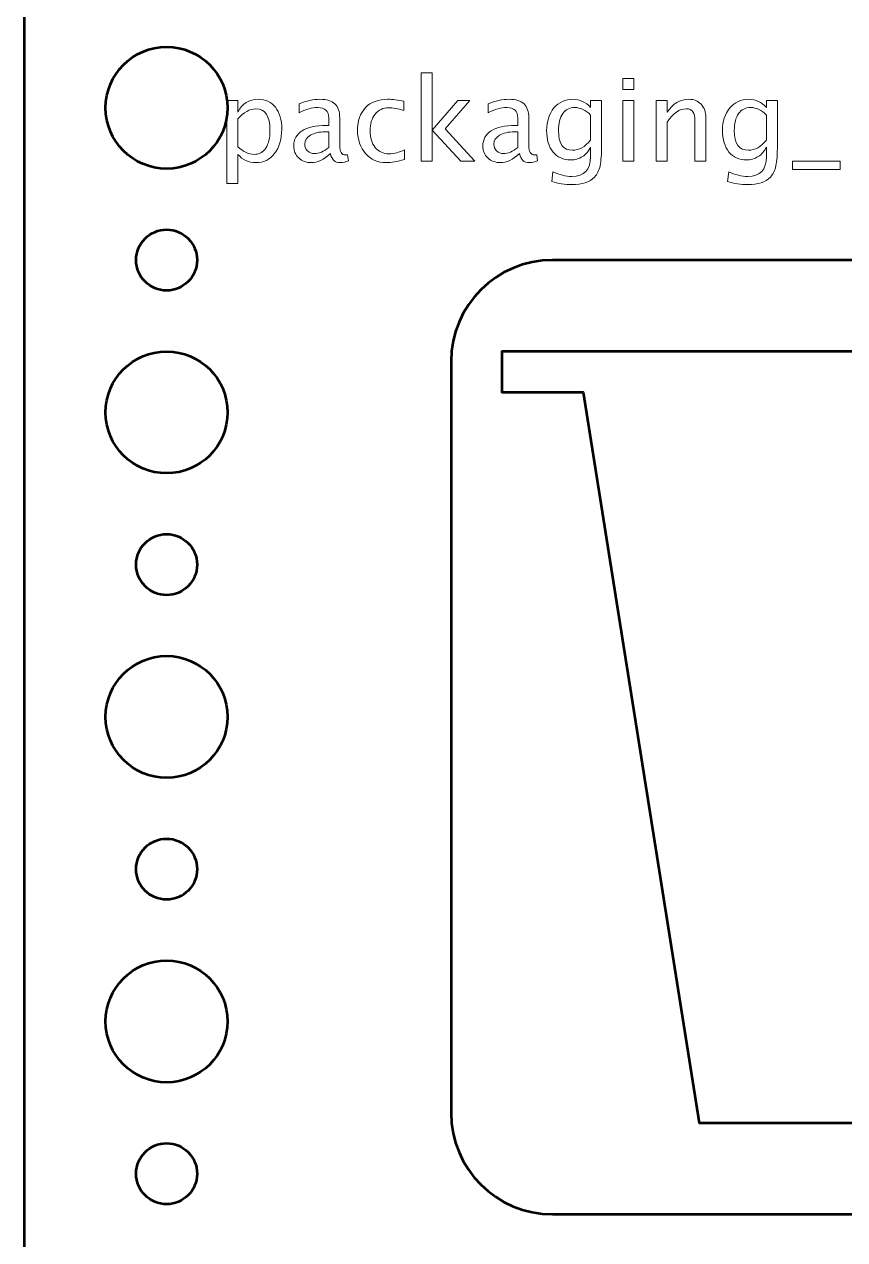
# Model space of a CAD drawing. Header units: centimetres. Extents: x -15.7 to 15.7, y -15.7 to 15.7.
# Drawn here: x -15.7 to -11.66, y -2.48 to 3.51 of the extents above; entities that cross this region are included whole.
import ezdxf

# ---------------------------------------------------------------- set-up
doc = ezdxf.new("R2010")
doc.units = ezdxf.units.CM
doc.header["$MEASUREMENT"] = 0
doc.layers.add('Layer 1', color=7, linetype='Continuous')

msp = doc.modelspace()

# ---------------------------------------------------------------- linework, layer by layer
at = {"layer": 'Layer 1', "lineweight": 53}
for centre, major_axis in [((-14.99999, 3.09999), (0, 0.30001)), ((-15, 2.35), (0, 0.15)), ((-14.99999, 1.59999), (0, 0.30001)), ((-15, 0.85), (0, 0.15)), ((-14.99999, 0.09999), (0, 0.30001)), ((-15, -0.65), (0, 0.15)), ((-14.99999, -1.40001), (0, 0.30001)), ((-15, -2.15), (0, 0.15))]:
    msp.add_ellipse(centre, major_axis=major_axis, ratio=1, dxfattribs=at)
for points in [[(-15.7, -15.2), (-15.7, -15.2), (-15.7, 15.2), (-15.7, 15.2), (-15.7, 15.2), (-15.7, 15.47614), (-15.47614, 15.7), (-15.2, 15.7), (-15.2, 15.7), (-15.2, 15.7), (15.2, 15.7), (15.2, 15.7), (15.2, 15.7), (15.47614, 15.7), (15.7, 15.47614), (15.7, 15.2), (15.7, 15.2), (15.7, 15.2), (15.7, -15.2), (15.7, -15.2), (15.7, -15.2), (15.7, -15.47614), (15.47614, -15.7), (15.2, -15.7), (15.2, -15.7), (15.2, -15.7), (-15.2, -15.7), (-15.2, -15.7), (-15.2, -15.7), (-15.47614, -15.7), (-15.7, -15.47614), (-15.7, -15.2)], [(-13.6, -1.85), (-13.6, -1.85), (-13.6, 1.85), (-13.6, 1.85), (-13.6, 1.85), (-13.6, 2.12614), (-13.37614, 2.35), (-13.1, 2.35), (-13.1, 2.35), (-13.1, 2.35), (-1.9, 2.35), (-1.9, 2.35), (-1.9, 2.35), (-1.62386, 2.35), (-1.4, 2.12614), (-1.4, 1.85), (-1.4, 1.85), (-1.4, 1.85), (-1.4, -1.85), (-1.4, -1.85), (-1.4, -1.85), (-1.4, -2.12614), (-1.62386, -2.35), (-1.9, -2.35), (-1.9, -2.35), (-1.9, -2.35), (-13.1, -2.35), (-13.1, -2.35), (-13.1, -2.35), (-13.37614, -2.35), (-13.6, -2.12614), (-13.6, -1.85)]]:
    msp.add_open_spline(points, degree=3, knots=[0, 0, 0, 0, 0.1111111, 0.1111111, 0.1111111, 0.1111111, 0.2222222, 0.2222222, 0.2222222, 0.2222222, 0.3333333, 0.3333333, 0.3333333, 0.3333333, 0.4444444, 0.4444444, 0.4444444, 0.4444444, 0.5555556, 0.5555556, 0.5555556, 0.5555556, 0.6666667, 0.6666667, 0.6666667, 0.6666667, 0.7777778, 0.7777778, 0.7777778, 0.7777778, 1, 1, 1, 1], dxfattribs=at)
at = {"layer": 'Layer 1', "color": 5, "lineweight": 9}
for points, knots in [([(-13.74746, 2.83659), (-13.74746, 2.83659), (-13.74746, 3.27177), (-13.74746, 3.27177), (-13.74746, 3.27177), (-13.74746, 3.27177), (-13.69328, 3.27177), (-13.69328, 3.27177), (-13.69328, 3.27177), (-13.69328, 3.27177), (-13.69328, 2.99059), (-13.69328, 2.99059), (-13.69328, 2.99059), (-13.69328, 2.99059), (-13.56628, 3.13574), (-13.56628, 3.13574), (-13.56628, 3.13574), (-13.56628, 3.13574), (-13.50776, 3.13574), (-13.50776, 3.13574), (-13.50776, 3.13574), (-13.50776, 3.13574), (-13.62912, 2.99614), (-13.62912, 2.99614), (-13.62912, 2.99614), (-13.62912, 2.99614), (-13.48237, 2.83659), (-13.48237, 2.83659), (-13.48237, 2.83659), (-13.48237, 2.83659), (-13.55217, 2.83659), (-13.55217, 2.83659), (-13.55217, 2.83659), (-13.55217, 2.83659), (-13.69328, 2.99002), (-13.69328, 2.99002), (-13.69328, 2.99002), (-13.69328, 2.99002), (-13.69328, 2.83659), (-13.69328, 2.83659), (-13.69328, 2.83659), (-13.69328, 2.83659), (-13.74746, 2.83659), (-13.74746, 2.83659)], [0, 0, 0, 0, 0.0833333, 0.0833333, 0.0833333, 0.0833333, 0.1666667, 0.1666667, 0.1666667, 0.1666667, 0.25, 0.25, 0.25, 0.25, 0.3333333, 0.3333333, 0.3333333, 0.3333333, 0.4166667, 0.4166667, 0.4166667, 0.4166667, 0.5, 0.5, 0.5, 0.5, 0.5833333, 0.5833333, 0.5833333, 0.5833333, 0.6666667, 0.6666667, 0.6666667, 0.6666667, 0.75, 0.75, 0.75, 0.75, 0.8333333, 0.8333333, 0.8333333, 0.8333333, 1, 1, 1, 1]), ([(-12.75395, 3.19049), (-12.75395, 3.19049), (-12.75395, 3.24468), (-12.75395, 3.24468), (-12.75395, 3.24468), (-12.75395, 3.24468), (-12.69977, 3.24468), (-12.69977, 3.24468), (-12.69977, 3.24468), (-12.69977, 3.24468), (-12.69977, 3.19049), (-12.69977, 3.19049), (-12.69977, 3.19049), (-12.69977, 3.19049), (-12.75395, 3.19049), (-12.75395, 3.19049)], [0, 0, 0, 0, 0.2, 0.2, 0.2, 0.2, 0.4, 0.4, 0.4, 0.4, 0.6, 0.6, 0.6, 0.6, 1, 1, 1, 1]), ([(-14.70343, 2.72765), (-14.70343, 2.72765), (-14.70343, 3.13574), (-14.70343, 3.13574), (-14.70343, 3.13574), (-14.70343, 3.13574), (-14.64925, 3.13574), (-14.64925, 3.13574), (-14.64925, 3.13574), (-14.64925, 3.13574), (-14.64925, 3.07921), (-14.64925, 3.07921), (-14.64925, 3.07921), (-14.62705, 3.12107), (-14.59365, 3.14195), (-14.54915, 3.14195), (-14.54915, 3.14195), (-14.51312, 3.14195), (-14.48481, 3.12888), (-14.46411, 3.10263), (-14.46411, 3.10263), (-14.44342, 3.07638), (-14.43307, 3.04054), (-14.43307, 2.9951), (-14.43307, 2.9951), (-14.43307, 2.94562), (-14.44483, 2.90564), (-14.46825, 2.87535), (-14.46825, 2.87535), (-14.49167, 2.84496), (-14.52253, 2.82982), (-14.56072, 2.82982), (-14.56072, 2.82982), (-14.59619, 2.82982), (-14.62573, 2.84336), (-14.64925, 2.87055), (-14.64925, 2.87055), (-14.64925, 2.87055), (-14.64925, 2.72765), (-14.64925, 2.72765), (-14.64925, 2.72765), (-14.64925, 2.72765), (-14.70343, 2.72765), (-14.70343, 2.72765)], [0, 0, 0, 0, 0.0833333, 0.0833333, 0.0833333, 0.0833333, 0.1666667, 0.1666667, 0.1666667, 0.1666667, 0.25, 0.25, 0.25, 0.25, 0.3333333, 0.3333333, 0.3333333, 0.3333333, 0.4166667, 0.4166667, 0.4166667, 0.4166667, 0.5, 0.5, 0.5, 0.5, 0.5833333, 0.5833333, 0.5833333, 0.5833333, 0.6666667, 0.6666667, 0.6666667, 0.6666667, 0.75, 0.75, 0.75, 0.75, 0.8333333, 0.8333333, 0.8333333, 0.8333333, 1, 1, 1, 1]), ([(-14.19403, 2.87469), (-14.22658, 2.84477), (-14.2579, 2.82982), (-14.28801, 2.82982), (-14.28801, 2.82982), (-14.31275, 2.82982), (-14.33335, 2.83753), (-14.34962, 2.85305), (-14.34962, 2.85305), (-14.36599, 2.86857), (-14.37418, 2.88814), (-14.37418, 2.91175), (-14.37418, 2.91175), (-14.37418, 2.9444), (-14.36044, 2.96952), (-14.33297, 2.98701), (-14.33297, 2.98701), (-14.3055, 3.00451), (-14.26609, 3.01326), (-14.21472, 3.01326), (-14.21472, 3.01326), (-14.21472, 3.01326), (-14.20202, 3.01326), (-14.20202, 3.01326), (-14.20202, 3.01326), (-14.20202, 3.01326), (-14.20202, 3.04929), (-14.20202, 3.04929), (-14.20202, 3.04929), (-14.20202, 3.084), (-14.22009, 3.10131), (-14.2563, 3.10131), (-14.2563, 3.10131), (-14.28434, 3.10131), (-14.31501, 3.09247), (-14.34821, 3.07478), (-14.34821, 3.07478), (-14.34821, 3.07478), (-14.34821, 3.11937), (-14.34821, 3.11937), (-14.34821, 3.11937), (-14.31171, 3.13443), (-14.27728, 3.14195), (-14.24502, 3.14195), (-14.24502, 3.14195), (-14.21181, 3.14195), (-14.18725, 3.13443), (-14.17154, 3.11928), (-14.17154, 3.11928), (-14.15574, 3.10413), (-14.14784, 3.0808), (-14.14784, 3.04929), (-14.14784, 3.04929), (-14.14784, 3.04929), (-14.14784, 2.91411), (-14.14784, 2.91411), (-14.14784, 2.91411), (-14.14784, 2.88316), (-14.13834, 2.86763), (-14.11924, 2.86763), (-14.11924, 2.86763), (-14.11689, 2.86763), (-14.11341, 2.86801), (-14.1088, 2.86876), (-14.1088, 2.86876), (-14.1088, 2.86876), (-14.10494, 2.83866), (-14.10494, 2.83866), (-14.10494, 2.83866), (-14.11726, 2.83273), (-14.13081, 2.82982), (-14.14567, 2.82982), (-14.14567, 2.82982), (-14.17098, 2.82982), (-14.18707, 2.84477), (-14.19403, 2.87469)], [0, 0, 0, 0, 0.05, 0.05, 0.05, 0.05, 0.1, 0.1, 0.1, 0.1, 0.15, 0.15, 0.15, 0.15, 0.2, 0.2, 0.2, 0.2, 0.25, 0.25, 0.25, 0.25, 0.3, 0.3, 0.3, 0.3, 0.35, 0.35, 0.35, 0.35, 0.4, 0.4, 0.4, 0.4, 0.45, 0.45, 0.45, 0.45, 0.5, 0.5, 0.5, 0.5, 0.55, 0.55, 0.55, 0.55, 0.6, 0.6, 0.6, 0.6, 0.65, 0.65, 0.65, 0.65, 0.7, 0.7, 0.7, 0.7, 0.75, 0.75, 0.75, 0.75, 0.8, 0.8, 0.8, 0.8, 0.85, 0.85, 0.85, 0.85, 0.9, 0.9, 0.9, 0.9, 1, 1, 1, 1]), ([(-13.82884, 2.84562), (-13.86393, 2.83508), (-13.89422, 2.82982), (-13.91971, 2.82982), (-13.91971, 2.82982), (-13.96017, 2.82982), (-13.99366, 2.84477), (-14.02028, 2.8746), (-14.02028, 2.8746), (-14.0469, 2.90451), (-14.06026, 2.94223), (-14.06026, 2.98767), (-14.06026, 2.98767), (-14.06026, 3.03621), (-14.04709, 3.07413), (-14.02075, 3.10122), (-14.02075, 3.10122), (-13.99441, 3.12841), (-13.95763, 3.14195), (-13.9104, 3.14195), (-13.9104, 3.14195), (-13.88717, 3.14195), (-13.86101, 3.13875), (-13.83223, 3.13236), (-13.83223, 3.13236), (-13.83223, 3.13236), (-13.83223, 3.08664), (-13.83223, 3.08664), (-13.83223, 3.08664), (-13.8628, 3.09567), (-13.88773, 3.10018), (-13.90692, 3.10018), (-13.90692, 3.10018), (-13.93477, 3.10018), (-13.95706, 3.08974), (-13.97371, 3.06895), (-13.97371, 3.06895), (-13.99036, 3.04816), (-13.99874, 3.02041), (-13.99874, 2.98579), (-13.99874, 2.98579), (-13.99874, 2.95221), (-13.99008, 2.92511), (-13.97287, 2.90432), (-13.97287, 2.90432), (-13.95565, 2.88363), (-13.93317, 2.87328), (-13.90523, 2.87328), (-13.90523, 2.87328), (-13.88049, 2.87328), (-13.85509, 2.87968), (-13.82884, 2.89247), (-13.82884, 2.89247), (-13.82884, 2.89247), (-13.82884, 2.84562), (-13.82884, 2.84562)], [0, 0, 0, 0, 0.0666667, 0.0666667, 0.0666667, 0.0666667, 0.1333333, 0.1333333, 0.1333333, 0.1333333, 0.2, 0.2, 0.2, 0.2, 0.2666667, 0.2666667, 0.2666667, 0.2666667, 0.3333333, 0.3333333, 0.3333333, 0.3333333, 0.4, 0.4, 0.4, 0.4, 0.4666667, 0.4666667, 0.4666667, 0.4666667, 0.5333333, 0.5333333, 0.5333333, 0.5333333, 0.6, 0.6, 0.6, 0.6, 0.6666667, 0.6666667, 0.6666667, 0.6666667, 0.7333333, 0.7333333, 0.7333333, 0.7333333, 0.8, 0.8, 0.8, 0.8, 0.8666667, 0.8666667, 0.8666667, 0.8666667, 1, 1, 1, 1]), ([(-13.26336, 2.87469), (-13.29591, 2.84477), (-13.32723, 2.82982), (-13.35734, 2.82982), (-13.35734, 2.82982), (-13.38208, 2.82982), (-13.40268, 2.83753), (-13.41895, 2.85305), (-13.41895, 2.85305), (-13.43532, 2.86857), (-13.44351, 2.88814), (-13.44351, 2.91175), (-13.44351, 2.91175), (-13.44351, 2.9444), (-13.42977, 2.96952), (-13.4023, 2.98701), (-13.4023, 2.98701), (-13.37483, 3.00451), (-13.33542, 3.01326), (-13.28405, 3.01326), (-13.28405, 3.01326), (-13.28405, 3.01326), (-13.27135, 3.01326), (-13.27135, 3.01326), (-13.27135, 3.01326), (-13.27135, 3.01326), (-13.27135, 3.04929), (-13.27135, 3.04929), (-13.27135, 3.04929), (-13.27135, 3.084), (-13.28942, 3.10131), (-13.32563, 3.10131), (-13.32563, 3.10131), (-13.35367, 3.10131), (-13.38434, 3.09247), (-13.41754, 3.07478), (-13.41754, 3.07478), (-13.41754, 3.07478), (-13.41754, 3.11937), (-13.41754, 3.11937), (-13.41754, 3.11937), (-13.38104, 3.13443), (-13.34661, 3.14195), (-13.31435, 3.14195), (-13.31435, 3.14195), (-13.28114, 3.14195), (-13.25658, 3.13443), (-13.24087, 3.11928), (-13.24087, 3.11928), (-13.22507, 3.10413), (-13.21717, 3.0808), (-13.21717, 3.04929), (-13.21717, 3.04929), (-13.21717, 3.04929), (-13.21717, 2.91411), (-13.21717, 2.91411), (-13.21717, 2.91411), (-13.21717, 2.88316), (-13.20767, 2.86763), (-13.18857, 2.86763), (-13.18857, 2.86763), (-13.18622, 2.86763), (-13.18274, 2.86801), (-13.17813, 2.86876), (-13.17813, 2.86876), (-13.17813, 2.86876), (-13.17427, 2.83866), (-13.17427, 2.83866), (-13.17427, 2.83866), (-13.18659, 2.83273), (-13.20014, 2.82982), (-13.215, 2.82982), (-13.215, 2.82982), (-13.24031, 2.82982), (-13.2564, 2.84477), (-13.26336, 2.87469)], [0, 0, 0, 0, 0.05, 0.05, 0.05, 0.05, 0.1, 0.1, 0.1, 0.1, 0.15, 0.15, 0.15, 0.15, 0.2, 0.2, 0.2, 0.2, 0.25, 0.25, 0.25, 0.25, 0.3, 0.3, 0.3, 0.3, 0.35, 0.35, 0.35, 0.35, 0.4, 0.4, 0.4, 0.4, 0.45, 0.45, 0.45, 0.45, 0.5, 0.5, 0.5, 0.5, 0.55, 0.55, 0.55, 0.55, 0.6, 0.6, 0.6, 0.6, 0.65, 0.65, 0.65, 0.65, 0.7, 0.7, 0.7, 0.7, 0.75, 0.75, 0.75, 0.75, 0.8, 0.8, 0.8, 0.8, 0.85, 0.85, 0.85, 0.85, 0.9, 0.9, 0.9, 0.9, 1, 1, 1, 1]), ([(-13.10475, 2.73725), (-13.10475, 2.73725), (-13.09836, 2.7841), (-13.09836, 2.7841), (-13.09836, 2.7841), (-13.06694, 2.76942), (-13.0358, 2.76208), (-13.00504, 2.76208), (-13.00504, 2.76208), (-12.94398, 2.76208), (-12.91341, 2.79445), (-12.91341, 2.85907), (-12.91341, 2.85907), (-12.91341, 2.85907), (-12.91341, 2.90611), (-12.91341, 2.90611), (-12.91341, 2.90611), (-12.92282, 2.88626), (-12.93618, 2.87093), (-12.95358, 2.85992), (-12.95358, 2.85992), (-12.97098, 2.84891), (-12.99036, 2.84336), (-13.01172, 2.84336), (-13.01172, 2.84336), (-13.04793, 2.84336), (-13.07663, 2.85635), (-13.09779, 2.88231), (-13.09779, 2.88231), (-13.11896, 2.90827), (-13.12959, 2.94346), (-13.12959, 2.98786), (-13.12959, 2.98786), (-13.12959, 3.0333), (-13.11755, 3.07036), (-13.09347, 3.09905), (-13.09347, 3.09905), (-13.06929, 3.12765), (-13.03815, 3.14195), (-12.99986, 3.14195), (-12.99986, 3.14195), (-12.96637, 3.14195), (-12.93749, 3.12841), (-12.91341, 3.10122), (-12.91341, 3.10122), (-12.91341, 3.10122), (-12.91341, 3.13574), (-12.91341, 3.13574), (-12.91341, 3.13574), (-12.91341, 3.13574), (-12.85922, 3.13574), (-12.85922, 3.13574), (-12.85922, 3.13574), (-12.85922, 3.13574), (-12.85922, 2.91825), (-12.85922, 2.91825), (-12.85922, 2.91825), (-12.85922, 2.87149), (-12.86167, 2.83687), (-12.86656, 2.81439), (-12.86656, 2.81439), (-12.87136, 2.79191), (-12.88058, 2.77347), (-12.89394, 2.75917), (-12.89394, 2.75917), (-12.91764, 2.73405), (-12.95471, 2.72144), (-13.00504, 2.72144), (-13.00504, 2.72144), (-13.03956, 2.72144), (-13.07277, 2.72671), (-13.10475, 2.73725)], [0, 0, 0, 0, 0.0526316, 0.0526316, 0.0526316, 0.0526316, 0.1052632, 0.1052632, 0.1052632, 0.1052632, 0.1578947, 0.1578947, 0.1578947, 0.1578947, 0.2105263, 0.2105263, 0.2105263, 0.2105263, 0.2631579, 0.2631579, 0.2631579, 0.2631579, 0.3157895, 0.3157895, 0.3157895, 0.3157895, 0.3684211, 0.3684211, 0.3684211, 0.3684211, 0.4210526, 0.4210526, 0.4210526, 0.4210526, 0.4736842, 0.4736842, 0.4736842, 0.4736842, 0.5263158, 0.5263158, 0.5263158, 0.5263158, 0.5789474, 0.5789474, 0.5789474, 0.5789474, 0.6315789, 0.6315789, 0.6315789, 0.6315789, 0.6842105, 0.6842105, 0.6842105, 0.6842105, 0.7368421, 0.7368421, 0.7368421, 0.7368421, 0.7894737, 0.7894737, 0.7894737, 0.7894737, 0.8421053, 0.8421053, 0.8421053, 0.8421053, 0.8947368, 0.8947368, 0.8947368, 0.8947368, 1, 1, 1, 1]), ([(-12.75395, 2.83659), (-12.75395, 2.83659), (-12.75395, 3.13574), (-12.75395, 3.13574), (-12.75395, 3.13574), (-12.75395, 3.13574), (-12.69977, 3.13574), (-12.69977, 3.13574), (-12.69977, 3.13574), (-12.69977, 3.13574), (-12.69977, 2.83659), (-12.69977, 2.83659), (-12.69977, 2.83659), (-12.69977, 2.83659), (-12.75395, 2.83659), (-12.75395, 2.83659)], [0, 0, 0, 0, 0.2, 0.2, 0.2, 0.2, 0.4, 0.4, 0.4, 0.4, 0.6, 0.6, 0.6, 0.6, 1, 1, 1, 1]), ([(-12.59083, 2.83659), (-12.59083, 2.83659), (-12.59083, 3.13574), (-12.59083, 3.13574), (-12.59083, 3.13574), (-12.59083, 3.13574), (-12.53665, 3.13574), (-12.53665, 3.13574), (-12.53665, 3.13574), (-12.53665, 3.13574), (-12.53665, 3.07921), (-12.53665, 3.07921), (-12.53665, 3.07921), (-12.50796, 3.12107), (-12.47277, 3.14195), (-12.43119, 3.14195), (-12.43119, 3.14195), (-12.40504, 3.14195), (-12.38425, 3.13377), (-12.36891, 3.1173), (-12.36891, 3.1173), (-12.35358, 3.10094), (-12.34587, 3.07883), (-12.34587, 3.05117), (-12.34587, 3.05117), (-12.34587, 3.05117), (-12.34587, 2.83659), (-12.34587, 2.83659), (-12.34587, 2.83659), (-12.34587, 2.83659), (-12.40005, 2.83659), (-12.40005, 2.83659), (-12.40005, 2.83659), (-12.40005, 2.83659), (-12.40005, 3.03349), (-12.40005, 3.03349), (-12.40005, 3.03349), (-12.40005, 3.05569), (-12.40335, 3.07149), (-12.40984, 3.0809), (-12.40984, 3.0809), (-12.41642, 3.0904), (-12.42724, 3.0951), (-12.44239, 3.0951), (-12.44239, 3.0951), (-12.47569, 3.0951), (-12.50711, 3.07337), (-12.53665, 3.02991), (-12.53665, 3.02991), (-12.53665, 3.02991), (-12.53665, 2.83659), (-12.53665, 2.83659), (-12.53665, 2.83659), (-12.53665, 2.83659), (-12.59083, 2.83659), (-12.59083, 2.83659)], [0, 0, 0, 0, 0.0666667, 0.0666667, 0.0666667, 0.0666667, 0.1333333, 0.1333333, 0.1333333, 0.1333333, 0.2, 0.2, 0.2, 0.2, 0.2666667, 0.2666667, 0.2666667, 0.2666667, 0.3333333, 0.3333333, 0.3333333, 0.3333333, 0.4, 0.4, 0.4, 0.4, 0.4666667, 0.4666667, 0.4666667, 0.4666667, 0.5333333, 0.5333333, 0.5333333, 0.5333333, 0.6, 0.6, 0.6, 0.6, 0.6666667, 0.6666667, 0.6666667, 0.6666667, 0.7333333, 0.7333333, 0.7333333, 0.7333333, 0.8, 0.8, 0.8, 0.8, 0.8666667, 0.8666667, 0.8666667, 0.8666667, 1, 1, 1, 1]), ([(-12.23937, 2.73725), (-12.23937, 2.73725), (-12.23298, 2.7841), (-12.23298, 2.7841), (-12.23298, 2.7841), (-12.20156, 2.76942), (-12.17042, 2.76208), (-12.13966, 2.76208), (-12.13966, 2.76208), (-12.0786, 2.76208), (-12.04803, 2.79445), (-12.04803, 2.85907), (-12.04803, 2.85907), (-12.04803, 2.85907), (-12.04803, 2.90611), (-12.04803, 2.90611), (-12.04803, 2.90611), (-12.05744, 2.88626), (-12.0708, 2.87093), (-12.0882, 2.85992), (-12.0882, 2.85992), (-12.1056, 2.84891), (-12.12498, 2.84336), (-12.14634, 2.84336), (-12.14634, 2.84336), (-12.18255, 2.84336), (-12.21125, 2.85635), (-12.23241, 2.88231), (-12.23241, 2.88231), (-12.25358, 2.90827), (-12.26421, 2.94346), (-12.26421, 2.98786), (-12.26421, 2.98786), (-12.26421, 3.0333), (-12.25217, 3.07036), (-12.22809, 3.09905), (-12.22809, 3.09905), (-12.20391, 3.12765), (-12.17277, 3.14195), (-12.13448, 3.14195), (-12.13448, 3.14195), (-12.10099, 3.14195), (-12.07211, 3.12841), (-12.04803, 3.10122), (-12.04803, 3.10122), (-12.04803, 3.10122), (-12.04803, 3.13574), (-12.04803, 3.13574), (-12.04803, 3.13574), (-12.04803, 3.13574), (-11.99384, 3.13574), (-11.99384, 3.13574), (-11.99384, 3.13574), (-11.99384, 3.13574), (-11.99384, 2.91825), (-11.99384, 2.91825), (-11.99384, 2.91825), (-11.99384, 2.87149), (-11.99629, 2.83687), (-12.00118, 2.81439), (-12.00118, 2.81439), (-12.00598, 2.79191), (-12.0152, 2.77347), (-12.02856, 2.75917), (-12.02856, 2.75917), (-12.05226, 2.73405), (-12.08933, 2.72144), (-12.13966, 2.72144), (-12.13966, 2.72144), (-12.17418, 2.72144), (-12.20739, 2.72671), (-12.23937, 2.73725)], [0, 0, 0, 0, 0.0526316, 0.0526316, 0.0526316, 0.0526316, 0.1052632, 0.1052632, 0.1052632, 0.1052632, 0.1578947, 0.1578947, 0.1578947, 0.1578947, 0.2105263, 0.2105263, 0.2105263, 0.2105263, 0.2631579, 0.2631579, 0.2631579, 0.2631579, 0.3157895, 0.3157895, 0.3157895, 0.3157895, 0.3684211, 0.3684211, 0.3684211, 0.3684211, 0.4210526, 0.4210526, 0.4210526, 0.4210526, 0.4736842, 0.4736842, 0.4736842, 0.4736842, 0.5263158, 0.5263158, 0.5263158, 0.5263158, 0.5789474, 0.5789474, 0.5789474, 0.5789474, 0.6315789, 0.6315789, 0.6315789, 0.6315789, 0.6842105, 0.6842105, 0.6842105, 0.6842105, 0.7368421, 0.7368421, 0.7368421, 0.7368421, 0.7894737, 0.7894737, 0.7894737, 0.7894737, 0.8421053, 0.8421053, 0.8421053, 0.8421053, 0.8947368, 0.8947368, 0.8947368, 0.8947368, 1, 1, 1, 1]), ([(-14.64925, 2.9079), (-14.62131, 2.88297), (-14.59468, 2.87046), (-14.56938, 2.87046), (-14.56938, 2.87046), (-14.54445, 2.87046), (-14.52516, 2.8809), (-14.51162, 2.90169), (-14.51162, 2.90169), (-14.49798, 2.92248), (-14.4912, 2.95174), (-14.4912, 2.98955), (-14.4912, 2.98955), (-14.4912, 3.05954), (-14.51435, 3.09454), (-14.56063, 3.09454), (-14.56063, 3.09454), (-14.59092, 3.09454), (-14.62046, 3.07817), (-14.64925, 3.04534), (-14.64925, 3.04534), (-14.64925, 3.04534), (-14.64925, 2.9079), (-14.64925, 2.9079)], [0, 0, 0, 0, 0.1428571, 0.1428571, 0.1428571, 0.1428571, 0.2857143, 0.2857143, 0.2857143, 0.2857143, 0.4285714, 0.4285714, 0.4285714, 0.4285714, 0.5714286, 0.5714286, 0.5714286, 0.5714286, 0.7142857, 0.7142857, 0.7142857, 0.7142857, 1, 1, 1, 1]), ([(-12.91341, 2.94007), (-12.91341, 2.94007), (-12.91341, 3.06415), (-12.91341, 3.06415), (-12.91341, 3.06415), (-12.9373, 3.08889), (-12.96336, 3.10131), (-12.99149, 3.10131), (-12.99149, 3.10131), (-13.01651, 3.10131), (-13.03608, 3.09134), (-13.05019, 3.0713), (-13.05019, 3.0713), (-13.0644, 3.05136), (-13.07145, 3.02361), (-13.07145, 2.98824), (-13.07145, 2.98824), (-13.07145, 2.92323), (-13.0484, 2.89078), (-13.00221, 2.89078), (-13.00221, 2.89078), (-12.97079, 2.89078), (-12.94116, 2.90724), (-12.91341, 2.94007)], [0, 0, 0, 0, 0.1428571, 0.1428571, 0.1428571, 0.1428571, 0.2857143, 0.2857143, 0.2857143, 0.2857143, 0.4285714, 0.4285714, 0.4285714, 0.4285714, 0.5714286, 0.5714286, 0.5714286, 0.5714286, 0.7142857, 0.7142857, 0.7142857, 0.7142857, 1, 1, 1, 1]), ([(-12.04803, 2.94007), (-12.04803, 2.94007), (-12.04803, 3.06415), (-12.04803, 3.06415), (-12.04803, 3.06415), (-12.07192, 3.08889), (-12.09798, 3.10131), (-12.12611, 3.10131), (-12.12611, 3.10131), (-12.15113, 3.10131), (-12.1707, 3.09134), (-12.18481, 3.0713), (-12.18481, 3.0713), (-12.19902, 3.05136), (-12.20607, 3.02361), (-12.20607, 2.98824), (-12.20607, 2.98824), (-12.20607, 2.92323), (-12.18302, 2.89078), (-12.13683, 2.89078), (-12.13683, 2.89078), (-12.10541, 2.89078), (-12.07578, 2.90724), (-12.04803, 2.94007)], [0, 0, 0, 0, 0.1428571, 0.1428571, 0.1428571, 0.1428571, 0.2857143, 0.2857143, 0.2857143, 0.2857143, 0.4285714, 0.4285714, 0.4285714, 0.4285714, 0.5714286, 0.5714286, 0.5714286, 0.5714286, 0.7142857, 0.7142857, 0.7142857, 0.7142857, 1, 1, 1, 1]), ([(-14.20202, 2.90423), (-14.20202, 2.90423), (-14.20202, 2.98109), (-14.20202, 2.98109), (-14.20202, 2.98109), (-14.20202, 2.98109), (-14.21943, 2.98165), (-14.21943, 2.98165), (-14.21943, 2.98165), (-14.24953, 2.98165), (-14.2738, 2.9761), (-14.29233, 2.965), (-14.29233, 2.965), (-14.31077, 2.95381), (-14.31999, 2.93904), (-14.31999, 2.9206), (-14.31999, 2.9206), (-14.31999, 2.90771), (-14.31538, 2.8968), (-14.30626, 2.88786), (-14.30626, 2.88786), (-14.29704, 2.87892), (-14.28584, 2.87441), (-14.27258, 2.87441), (-14.27258, 2.87441), (-14.25, 2.87441), (-14.22648, 2.88438), (-14.20202, 2.90423)], [0, 0, 0, 0, 0.125, 0.125, 0.125, 0.125, 0.25, 0.25, 0.25, 0.25, 0.375, 0.375, 0.375, 0.375, 0.5, 0.5, 0.5, 0.5, 0.625, 0.625, 0.625, 0.625, 0.75, 0.75, 0.75, 0.75, 1, 1, 1, 1]), ([(-13.27135, 2.90423), (-13.27135, 2.90423), (-13.27135, 2.98109), (-13.27135, 2.98109), (-13.27135, 2.98109), (-13.27135, 2.98109), (-13.28876, 2.98165), (-13.28876, 2.98165), (-13.28876, 2.98165), (-13.31886, 2.98165), (-13.34313, 2.9761), (-13.36166, 2.965), (-13.36166, 2.965), (-13.3801, 2.95381), (-13.38932, 2.93904), (-13.38932, 2.9206), (-13.38932, 2.9206), (-13.38932, 2.90771), (-13.38471, 2.8968), (-13.37559, 2.88786), (-13.37559, 2.88786), (-13.36637, 2.87892), (-13.35517, 2.87441), (-13.34191, 2.87441), (-13.34191, 2.87441), (-13.31933, 2.87441), (-13.29581, 2.88438), (-13.27135, 2.90423)], [0, 0, 0, 0, 0.125, 0.125, 0.125, 0.125, 0.25, 0.25, 0.25, 0.25, 0.375, 0.375, 0.375, 0.375, 0.5, 0.5, 0.5, 0.5, 0.625, 0.625, 0.625, 0.625, 0.75, 0.75, 0.75, 0.75, 1, 1, 1, 1]), ([(-11.91905, 2.79595), (-11.91905, 2.79595), (-11.91905, 2.83659), (-11.91905, 2.83659), (-11.91905, 2.83659), (-11.91905, 2.83659), (-11.68425, 2.83659), (-11.68425, 2.83659), (-11.68425, 2.83659), (-11.68425, 2.83659), (-11.68425, 2.79595), (-11.68425, 2.79595), (-11.68425, 2.79595), (-11.68425, 2.79595), (-11.91905, 2.79595), (-11.91905, 2.79595)], [0, 0, 0, 0, 0.2, 0.2, 0.2, 0.2, 0.4, 0.4, 0.4, 0.4, 0.6, 0.6, 0.6, 0.6, 1, 1, 1, 1])]:
    msp.add_open_spline(points, degree=3, knots=knots, dxfattribs=at)
at = {"layer": 'Layer 1', "color": 4, "lineweight": 53}
msp.add_open_spline([(-1.65, 1.7), (-1.65, 1.7), (-2.05, 1.7), (-2.05, 1.7), (-2.05, 1.7), (-2.05, 1.7), (-2.62143, -1.9), (-2.62143, -1.9), (-2.62143, -1.9), (-2.62143, -1.9), (-12.37857, -1.9), (-12.37857, -1.9), (-12.37857, -1.9), (-12.37857, -1.9), (-12.95, 1.7), (-12.95, 1.7), (-12.95, 1.7), (-12.95, 1.7), (-13.35, 1.7), (-13.35, 1.7), (-13.35, 1.7), (-13.35, 1.7), (-13.35, 1.9), (-13.35, 1.9), (-13.35, 1.9), (-13.35, 1.9), (-1.65, 1.9), (-1.65, 1.9), (-1.65, 1.9), (-1.65, 1.9), (-1.65, 1.7), (-1.65, 1.7)], degree=3, knots=[0, 0, 0, 0, 0.1111111, 0.1111111, 0.1111111, 0.1111111, 0.2222222, 0.2222222, 0.2222222, 0.2222222, 0.3333333, 0.3333333, 0.3333333, 0.3333333, 0.4444444, 0.4444444, 0.4444444, 0.4444444, 0.5555556, 0.5555556, 0.5555556, 0.5555556, 0.6666667, 0.6666667, 0.6666667, 0.6666667, 0.7777778, 0.7777778, 0.7777778, 0.7777778, 1, 1, 1, 1], dxfattribs=at)

doc.saveas('drawing.dxf')
